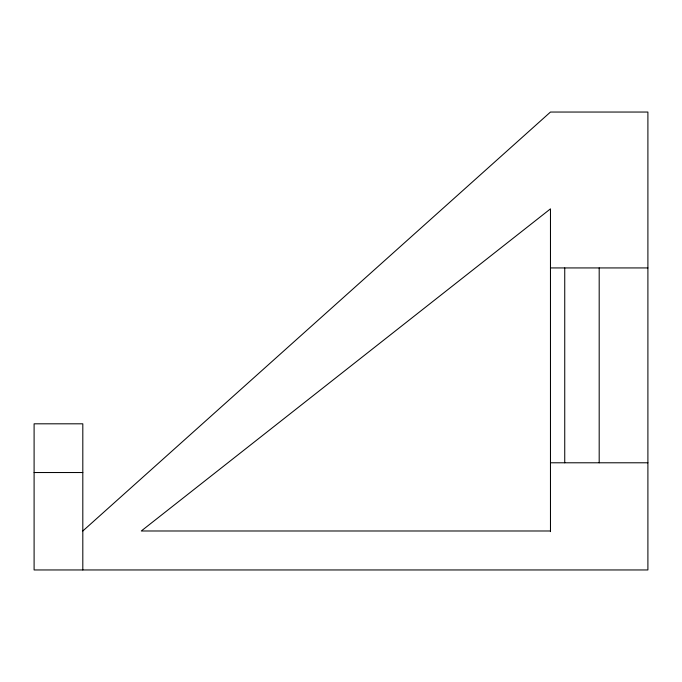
<?xml version="1.0" encoding="UTF-8"?>
<svg xmlns="http://www.w3.org/2000/svg" width="682" height="682" viewBox="0 0 682 682"><rect width="100%" height="100%" fill="white"/><g stroke="black" fill="none" stroke-linecap="round" stroke-linejoin="round"><path stroke-width="1.02" d="M82.812 530.988L550.468 112.044L647.9 112.044L647.9 569.956L34.1 569.956L34.1 423.812L82.812 423.812L82.812 569.956M550.468 267.932L647.9 267.932M550.468 462.788L647.9 462.788M34.1 472.532L82.812 472.532M550.468 530.988L141.268 530.988L550.468 208.863L550.468 531.645M599.188 267.932L599.188 462.788M564.739 267.932L564.739 462.788"/></g></svg>
